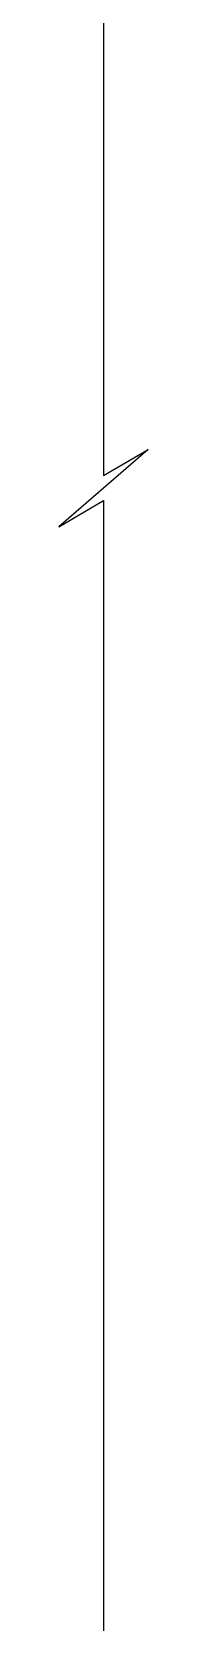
# Model space of a CAD drawing. Header units: millimetres. Extents: x 909 to 159266, y 137 to 21462.
# Drawn here: x 134904 to 135124, y 11873 to 15795 of the extents above; entities that cross this region are included whole.
import ezdxf

# ---------------------------------------------------------------- set-up
doc = ezdxf.new("R2010")
doc.units = ezdxf.units.MM
doc.header["$LTSCALE"] = 50
doc.header["$MEASUREMENT"] = 0

msp = doc.modelspace()

# ---------------------------------------------------------------- linework, layer by layer
at = {"color": 2}
msp.add_lwpolyline([(135014.1710193792, 20726.73967599585), (135014.1710193792, 14700.28210742162), (135124.0903104796, 14764.93998681191), (134904.2517282796, 14574.15372316651), (135014.1710193792, 14638.81160255657), (135014.1710193792, 8612.35403398257)], dxfattribs=at)

doc.saveas('drawing.dxf')
